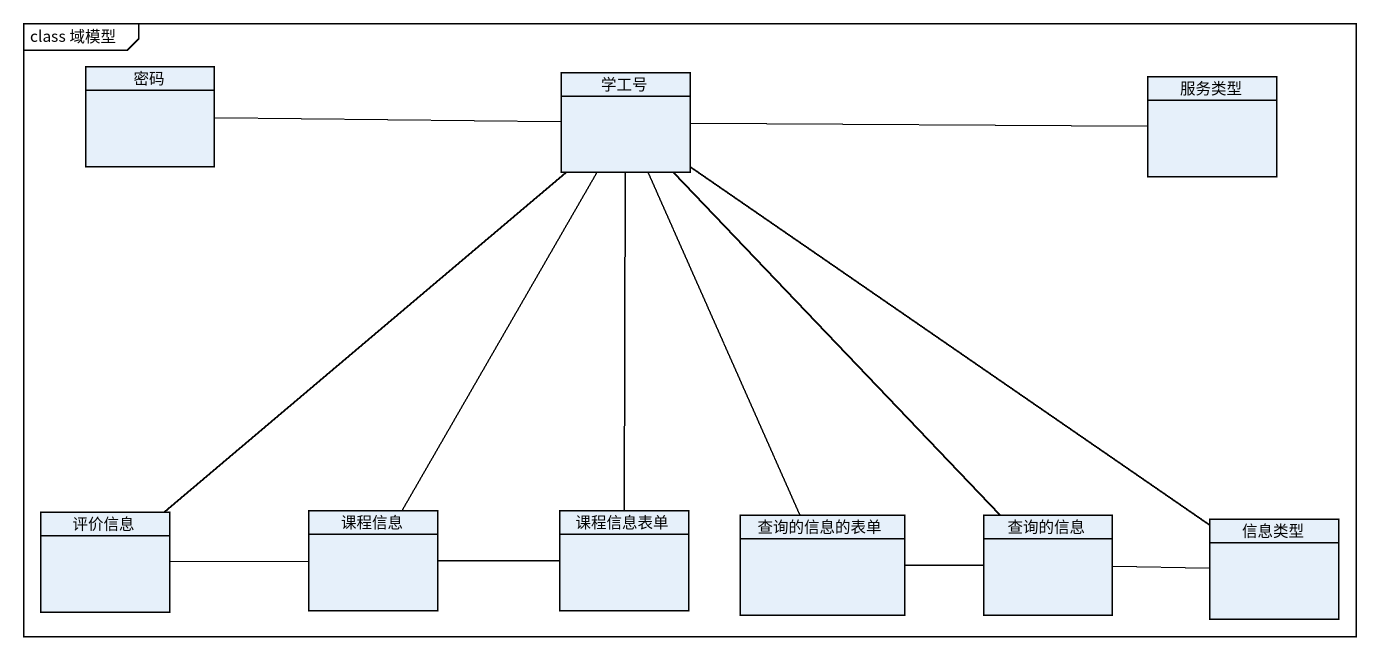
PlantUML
@startuml
mainframe class 域模型
hide circle
hide empty members
class 密码
class 学工号
class 服务类型
class 评价信息
class 课程信息
class 课程信息表单
class 查询的信息的表单
class 查询的信息
class 信息类型
学工号 -left- 密码
学工号 -right- 服务类型
学工号 -- 评价信息
学工号 -- 课程信息
学工号 -- 课程信息表单
学工号 -- 查询的信息的表单
学工号 -- 查询的信息
学工号 -- 信息类型
评价信息 -right- 课程信息
课程信息 -right- 课程信息表单
查询的信息 -left- 查询的信息的表单
查询的信息 -right- 信息类型
@enduml
